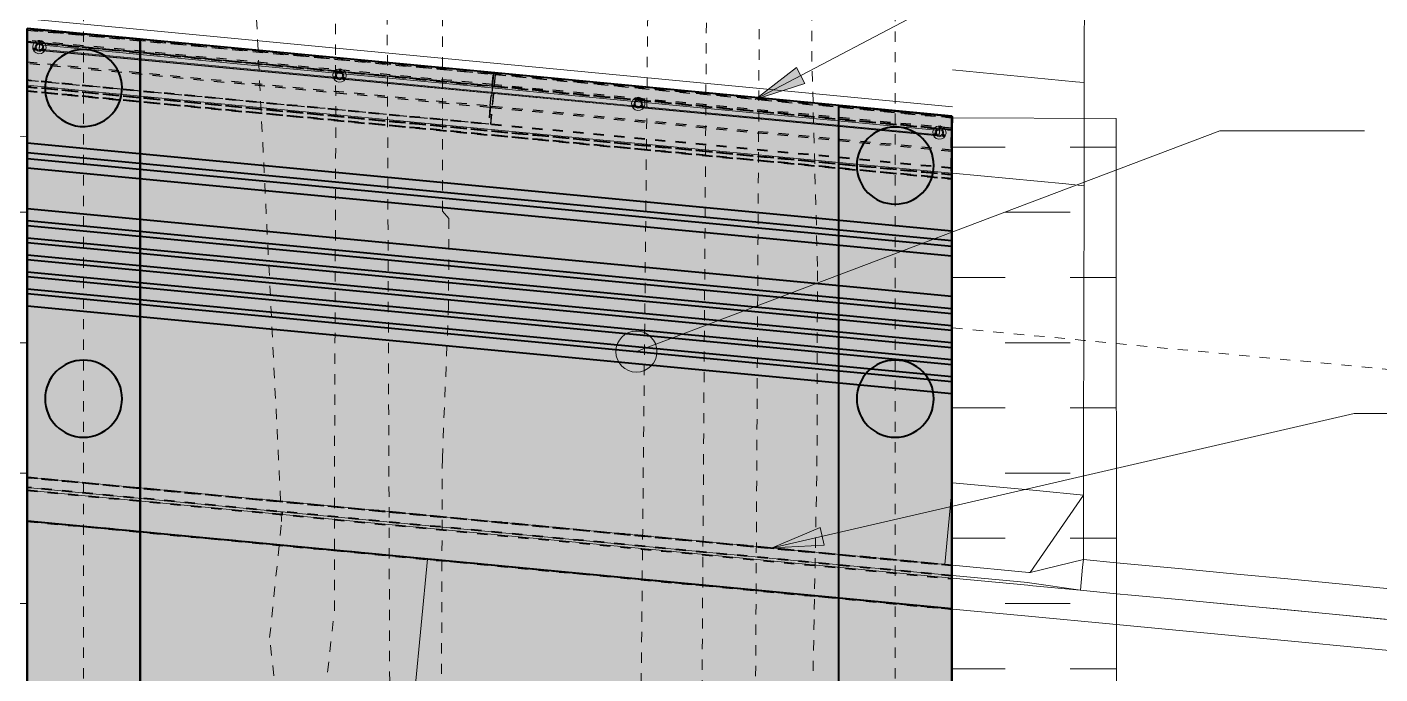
# Model space of a CAD drawing. Header units: metres. Extents: x 567 to 803, y 3 to 1697.
# Drawn here: x 716.78 to 729.94, y 1683.58 to 1689.88 of the extents above; entities that cross this region are included whole.
import ezdxf

# ---------------------------------------------------------------- set-up
doc = ezdxf.new("R2010")
doc.units = ezdxf.units.M
for name, pattern in [('IMPORT-LNMK-LinePath', [0.008, 0.001, -0.007]), ('JacobsDash', [0.0045, 0.003, -0.0015]), ('JacobsDoubleCenter', [0.0255, 0.015, -0.0015, 0.003, -0.0015, 0.003, -0.0015]), ('JacobsGridLine', [0.0145, 0.01, -0.001, 0.0025, -0.001])]:
    doc.linetypes.add(name, pattern=pattern)
for name, color, linetype, lineweight in [('BRIDGE-ABUTMENT-CONC', 7, 'Continuous', 40), ('BRIDGE-HDRAIL', 7, 'Continuous', 15), ('D-BDGE', 7, 'Continuous', 13), ('D-BDGE-FLOOR', 7, 'Continuous', 40), ('D-BDGE-FLOOR-PAT', 7, 'Continuous', 40), ('D-BDGE-FNDN', 7, 'Continuous', 40), ('D-BDGE-FNDN-PILE-CONC', 7, 'Continuous', 40), ('D-BDGE-FRAMING', 7, 'Continuous', 40), ('D-BDGE-GEN-MOD', 7, 'Continuous', 25), ('D-BDGE-HDRAIL', 7, 'Continuous', 15), ('D-BDGE-LINE', 7, 'Continuous', 9), ('D-ENHA-GEN-LINE-GRIDS', 7, 'Continuous', 9), ('D-ENHA-TEXT', 7, 'Continuous', 9)]:
    doc.layers.add(name, color=color, linetype=linetype, lineweight=lineweight)

# ---------------------------------------------------------------- blocks, each defined once
blk = doc.blocks.new('T2DPAA-T2D-C3S-RW-M2D-100010_dwg-40802999-DRG-2871033 - CONSTRUCTION SEQUENCE STAGE B6')
at = {"color": 8, "lineweight": 18, "true_color": 0x808080}
for p, q in [((260.431, -98.708), (260.437, -98.708)), ((260.691, -101.747), (260.684, -102.511)), ((260.692, -101.711), (260.691, -101.747)), ((261.521, -102.519), (261.973, -101.724)), ((260.757, -102.512), (260.76, -102.512)), ((260.765, -102.612), (260.768, -102.612)), ((260.767, -102.637), (260.77, -102.637)), ((261.52, -102.619), (262.022, -102.649)), ((260.793, -102.937), (260.796, -102.937))]:
    blk.add_line(p, q, dxfattribs=at)
at = {"color": 8, "lineweight": 18, "true_color": 0x808080, "flags": 128}
for points in [[(261.67, -98.067), (261.52, -96.263), (261.251, -93.017)], [(260.352, -97.707), (261.555, -97.719), (261.641, -97.72)], [(251.336, -97.972), (252.201, -97.981), (257.2, -98.031), (260.382, -98.063)], [(262.025, -102.349), (261.973, -101.724), (261.934, -101.246), (261.724, -98.721), (261.67, -98.067)], [(251.39, -98.618), (252.194, -98.626), (257.194, -98.676), (260.431, -98.708)], [(260.437, -98.708), (261.545, -98.719), (261.724, -98.721)], [(260.692, -101.711), (261.515, -101.719), (261.973, -101.724)], [(251.714, -102.421), (252.156, -102.426), (257.156, -102.476), (260.757, -102.512)], [(260.76, -102.512), (261.507, -102.519), (261.521, -102.519), (262.025, -102.349), (262.349, -102.353)], [(262.025, -102.349), (262.024, -102.424), (262.024, -102.499), (262.023, -102.574), (262.022, -102.649)], [(262.349, -102.353), (262.525, -102.354), (263.025, -102.359), (263.525, -102.364), (264.025, -102.369), (264.525, -102.374), (265.025, -102.379), (265.525, -102.384), (266.025, -102.389), (266.496, -102.394)], [(251.723, -102.521), (252.155, -102.526), (257.155, -102.576), (260.765, -102.612)], [(251.725, -102.546), (252.155, -102.551), (257.155, -102.601), (260.767, -102.637)], [(260.768, -102.612), (261.506, -102.619), (261.52, -102.619)], [(260.77, -102.637), (261.506, -102.644), (261.52, -102.644), (262.02, -102.649), (262.375, -102.653)], [(262.375, -102.653), (262.52, -102.654), (263.02, -102.659), (263.52, -102.664), (264.02, -102.669), (264.519, -102.674), (265.019, -102.679), (265.519, -102.684), (266.019, -102.689), (266.519, -102.694), (266.996, -102.699)], [(263.084, -102.66), (266.505, -102.694), (267.729, -102.706), (268.783, -102.717)], [(251.75, -102.846), (252.152, -102.851), (257.152, -102.901), (260.793, -102.937)], [(255.663, -102.886), (255.65, -104.178), (255.648, -104.386)], [(260.796, -102.937), (261.503, -102.944), (262.4, -102.953)], [(262.4, -102.953), (266.502, -102.994), (267.726, -103.006), (268.809, -103.017)]]:
    blk.add_lwpolyline(points, dxfattribs=at)
at = {"color": 8, "linetype": 'IMPORT-LNMK-LinePath', "lineweight": 18, "true_color": 0x808080, "flags": 128}
for points in [[(260.564, -100.21), (261.53, -100.219), (261.849, -100.222), (262.167, -100.226)], [(262.167, -100.226), (263.995, -100.244), (266.32, -100.267), (266.459, -100.269), (266.53, -100.269), (267.459, -100.279), (267.754, -100.28), (268.53, -100.27), (268.575, -100.267)]]:
    blk.add_lwpolyline(points, dxfattribs=at)
blk = doc.blocks.new('T2DPAA-T2D-PWC-RW-M2D-100010_RoadDesign_rvt-1-DRG-2871033 - CONSTRUCTION SEQUENCE STAGE B6')
at = {"color": 8, "lineweight": 18, "true_color": 0x808080, "rotation": 355.1443168073812}
blk.add_blockref('T2DPAA-T2D-C3S-RW-M2D-100010_dwg-40802999-DRG-2871033 - CONSTRUCTION SEQUENCE STAGE B6', (338.221, 1808.858), dxfattribs=at)
blk = doc.blocks.new('08_ADC_Barrier_Precast_T2D_MBP-02-B - MBP-02-B-7218689-DRG-2871033 - CONSTRUCTION SEQUENCE STAGE B6')
at = {"layer": 'D-BDGE-GEN-MOD', "linetype": 'JacobsDoubleCenter'}
for p, q in [((-2.307, 0.55), (-2.311, 0.55)), ((-2.311, 0.55), (2.246, 0.55)), ((-2.311, 0.55), (-2.31, 0.535)), ((-2.31, 0.535), (-2.283, 0.226)), ((2.246, 0.535), (-2.31, 0.535)), ((-2.305, 0.535), (-2.307, 0.55)), ((2.25, 0.55), (-2.307, 0.55)), ((-2.297, 0.435), (-2.305, 0.535)), ((-2.305, 0.535), (2.25, 0.535)), ((2.246, 0.55), (2.25, 0.55)), ((2.246, 0.535), (2.246, 0.55)), ((2.246, 0.226), (2.246, 0.535)), ((2.25, 0.55), (2.25, 0.535)), ((2.25, 0.535), (2.25, 0.435)), ((-2.295, 0.42), (-2.297, 0.435)), ((2.25, 0.435), (-2.297, 0.435)), ((-2.296, 0.42), (-2.295, 0.42)), ((-2.265, 0.047), (-2.296, 0.42)), ((2.249, 0.42), (-2.296, 0.42)), ((-2.295, 0.42), (2.25, 0.42)), ((2.25, 0.42), (2.249, 0.42)), ((2.249, 0.42), (2.249, 0.047)), ((2.25, 0.435), (2.25, 0.42)), ((-2.283, 0.226), (2.246, 0.226)), ((-2.282, 0.209), (-2.283, 0.226)), ((-2.265, 0.047), (-2.282, 0.209)), ((2.246, 0.209), (-2.282, 0.209)), ((2.246, 0.226), (2.246, 0.209)), ((2.246, 0.209), (2.249, 0.047)), ((2.249, 0.047), (-2.265, 0.047))]:
    blk.add_line(p, q, dxfattribs=at)
blk = doc.blocks.new('08_ADC_Barrier_Precast_T2D_MBP-02-B - MBP-02-B-7218747-DRG-2871033 - CONSTRUCTION SEQUENCE STAGE B6')
at = {"layer": 'D-BDGE-GEN-MOD', "linetype": 'JacobsDoubleCenter'}
for p, q in [((-2.25, 0.55), (-2.255, 0.55)), ((-2.255, 0.55), (2.209, 0.55)), ((-2.255, 0.55), (-2.255, 0.535)), ((-2.255, 0.535), (-2.255, 0.226)), ((2.21, 0.535), (-2.255, 0.535)), ((-2.25, 0.535), (-2.25, 0.55)), ((2.214, 0.55), (-2.25, 0.55)), ((-2.25, 0.435), (-2.25, 0.535)), ((-2.25, 0.535), (2.21, 0.535)), ((2.209, 0.55), (2.214, 0.55)), ((2.21, 0.535), (2.209, 0.55)), ((2.236, 0.226), (2.21, 0.535)), ((2.21, 0.535), (2.215, 0.535)), ((2.214, 0.55), (2.215, 0.535)), ((2.215, 0.535), (2.224, 0.435)), ((-2.251, 0.42), (-2.25, 0.42)), ((-2.251, 0.047), (-2.251, 0.42)), ((2.221, 0.42), (-2.251, 0.42)), ((-2.25, 0.42), (-2.25, 0.435)), ((2.22, 0.435), (-2.25, 0.435)), ((-2.25, 0.42), (2.221, 0.42)), ((2.222, 0.435), (2.22, 0.435)), ((2.221, 0.42), (2.224, 0.42)), ((2.224, 0.42), (2.221, 0.42)), ((2.224, 0.435), (2.225, 0.42)), ((2.225, 0.42), (2.224, 0.42)), ((2.224, 0.42), (2.245, 0.169)), ((-2.255, 0.226), (2.236, 0.226)), ((-2.255, 0.209), (-2.255, 0.226)), ((-2.251, 0.047), (-2.255, 0.209)), ((2.238, 0.209), (-2.255, 0.209)), ((2.236, 0.226), (2.238, 0.209)), ((2.238, 0.209), (2.255, 0.047)), ((2.245, 0.169), (2.255, 0.047)), ((2.255, 0.047), (-2.251, 0.047))]:
    blk.add_line(p, q, dxfattribs=at)
blk = doc.blocks.new('Floors 6 - Floors 6-5450700-DRG-2871033 - CONSTRUCTION SEQUENCE STAGE B6')
at = {"layer": 'D-BDGE-FLOOR-PAT', "linetype": 'JacobsDoubleCenter', "true_color": 0xe1e1e1}
for points in [[(444.657, 1728.38), (444.654, 1728.412), (435.608, 1728.57), (435.617, 1728.475), (444.513, 1728.381)], [(444.659, 1728.355), (444.657, 1728.377), (435.616, 1728.475), (435.619, 1728.449), (444.502, 1728.357)], [(444.654, 1728.412), (444.648, 1728.479), (435.861, 1728.565), (444.497, 1728.415)], [(444.648, 1728.479), (444.648, 1728.481), (444.537, 1728.48)], [(444.684, 1728.059), (444.659, 1728.355), (435.618, 1728.447), (435.645, 1728.149), (444.527, 1728.06)], [(444.657, 1728.377), (444.657, 1728.38), (443.029, 1728.394), (444.5, 1728.378)]]:
    blk.add_hatch(color=254, dxfattribs=at).paths.add_polyline_path(points)
at = {"layer": 'D-BDGE-FLOOR', "color": 252, "linetype": 'JacobsDoubleCenter', "true_color": 0x888888}
for p, q in [((435.608, 1728.574), (444.648, 1728.483)), ((435.608, 1728.57), (435.608, 1728.57)), ((444.648, 1728.479), (435.609, 1728.57)), ((444.657, 1728.38), (435.617, 1728.475)), ((444.654, 1728.412), (444.648, 1728.479)), ((435.619, 1728.449), (444.659, 1728.355)), ((444.657, 1728.377), (444.657, 1728.38)), ((435.644, 1728.149), (435.644, 1728.149)), ((435.644, 1728.149), (444.684, 1728.058)), ((444.684, 1728.058), (435.644, 1728.149)), ((444.684, 1728.058), (444.684, 1728.058))]:
    blk.add_line(p, q, dxfattribs=at)
at = {"layer": 'D-BDGE-FLOOR', "color": 252, "linetype": 'JacobsDoubleCenter', "true_color": 0x888888, "flags": 128}
for points in [[(435.644, 1728.149), (435.638, 1728.22), (435.632, 1728.291), (435.626, 1728.362), (435.62, 1728.432), (435.614, 1728.503), (435.608, 1728.574)], [(435.608, 1728.57), (435.608, 1728.571), (435.608, 1728.573), (435.608, 1728.574)], [(435.608, 1728.57), (435.612, 1728.522), (435.616, 1728.475)], [(435.616, 1728.475), (435.617, 1728.462), (435.618, 1728.449)], [(444.648, 1728.483), (444.654, 1728.412), (444.66, 1728.342), (444.666, 1728.271), (444.672, 1728.2), (444.678, 1728.129), (444.684, 1728.058)], [(444.648, 1728.483), (444.648, 1728.482), (444.648, 1728.48), (444.648, 1728.479)], [(435.644, 1728.149), (435.637, 1728.224), (435.631, 1728.299), (435.625, 1728.374), (435.618, 1728.449)], [(444.657, 1728.38), (444.655, 1728.396), (444.654, 1728.412)], [(444.659, 1728.355), (444.658, 1728.366), (444.657, 1728.377)], [(444.659, 1728.355), (444.665, 1728.281), (444.671, 1728.207), (444.678, 1728.133), (444.684, 1728.058)]]:
    blk.add_lwpolyline(points, dxfattribs=at)
blk = doc.blocks.new('01_SFO_FRP_Pile_CastInPlace_CS - CAST-IN-PLACE PILE - 0750-7668704-DRG-2871033 - CONSTRUCTION SEQUENCE STAGE B6')
at = {"layer": 'D-BDGE-FNDN-PILE-CONC'}
for start, end in [(90, 270), (90, 270), (270, 90), (270, 90)]:
    blk.add_arc((0, 0), 0.375, start, end, dxfattribs=at)
blk = doc.blocks.new('Upstand North - Upstand North-7372798-DRG-2871033 - CONSTRUCTION SEQUENCE STAGE B6')
at = {"layer": 'D-BDGE-FRAMING', "linetype": 'JacobsDoubleCenter'}
for p, q in [((435.247, 1732.799), (435.279, 1732.426)), ((435.247, 1732.799), (435.248, 1732.799)), ((444.287, 1732.707), (435.247, 1732.799)), ((435.248, 1732.799), (444.288, 1732.707)), ((435.285, 1732.362), (435.248, 1732.799)), ((444.319, 1732.334), (444.287, 1732.707)), ((444.288, 1732.707), (444.287, 1732.707)), ((444.288, 1732.707), (444.325, 1732.27)), ((435.279, 1732.426), (435.285, 1732.362)), ((444.319, 1732.334), (435.279, 1732.426)), ((444.325, 1732.27), (435.285, 1732.362)), ((444.325, 1732.27), (444.319, 1732.334))]:
    blk.add_line(p, q, dxfattribs=at)
blk = doc.blocks.new('Railing - TopMount-Start-7511100-DRG-2871033 - CONSTRUCTION SEQUENCE STAGE B6')
at = {"layer": 'BRIDGE-HDRAIL'}
for p, q in [((-0.031, 0.053), (-0.035, 0.045)), ((-0.035, 0.045), (-0.031, 0.053)), ((-0.031, 0.053), (-0.035, 0.045)), ((-0.035, 0.045), (-0.031, 0.053)), ((-0.035, 0.045), (-0.031, 0.037)), ((-0.031, 0.037), (-0.035, 0.045)), ((-0.035, 0.045), (-0.031, 0.037)), ((-0.031, 0.037), (-0.035, 0.045)), ((-0.022, 0.053), (-0.031, 0.053)), ((-0.031, 0.053), (-0.022, 0.053)), ((-0.022, 0.053), (-0.031, 0.053)), ((-0.031, 0.053), (-0.022, 0.053)), ((-0.031, 0.037), (-0.022, 0.037)), ((-0.022, 0.037), (-0.031, 0.037)), ((-0.031, 0.037), (-0.022, 0.037)), ((-0.022, 0.037), (-0.031, 0.037)), ((-0.017, 0.045), (-0.022, 0.053)), ((-0.022, 0.053), (-0.017, 0.045)), ((-0.017, 0.045), (-0.022, 0.053)), ((-0.022, 0.053), (-0.017, 0.045)), ((-0.022, 0.037), (-0.017, 0.045)), ((-0.017, 0.045), (-0.022, 0.037)), ((-0.022, 0.037), (-0.017, 0.045)), ((-0.017, 0.045), (-0.022, 0.037)), ((0.048, 0.008), (0.043, 0)), ((0.043, 0), (0.048, 0.008)), ((0.048, 0.008), (0.043, 0)), ((0.043, 0), (0.048, 0.008)), ((0.057, 0.008), (0.048, 0.008)), ((0.048, 0.008), (0.057, 0.008)), ((0.057, 0.008), (0.048, 0.008)), ((0.048, 0.008), (0.057, 0.008)), ((0.062, 0), (0.057, 0.008)), ((0.057, 0.008), (0.062, 0)), ((0.062, 0), (0.057, 0.008)), ((0.057, 0.008), (0.062, 0)), ((-0.031, -0.037), (-0.035, -0.045)), ((-0.035, -0.045), (-0.031, -0.037)), ((-0.031, -0.037), (-0.035, -0.045)), ((-0.035, -0.045), (-0.031, -0.037)), ((-0.035, -0.045), (-0.031, -0.053)), ((-0.031, -0.053), (-0.035, -0.045)), ((-0.035, -0.045), (-0.031, -0.053)), ((-0.031, -0.053), (-0.035, -0.045)), ((-0.022, -0.037), (-0.031, -0.037)), ((-0.031, -0.037), (-0.022, -0.037)), ((-0.022, -0.037), (-0.031, -0.037)), ((-0.031, -0.037), (-0.022, -0.037)), ((-0.031, -0.053), (-0.022, -0.053)), ((-0.022, -0.053), (-0.031, -0.053)), ((-0.031, -0.053), (-0.022, -0.053)), ((-0.022, -0.053), (-0.031, -0.053)), ((-0.017, -0.045), (-0.022, -0.037)), ((-0.022, -0.037), (-0.017, -0.045)), ((-0.017, -0.045), (-0.022, -0.037)), ((-0.022, -0.037), (-0.017, -0.045)), ((-0.022, -0.053), (-0.017, -0.045)), ((-0.017, -0.045), (-0.022, -0.053)), ((-0.022, -0.053), (-0.017, -0.045)), ((-0.017, -0.045), (-0.022, -0.053)), ((0.043, 0), (0.048, -0.008)), ((0.048, -0.008), (0.043, 0)), ((0.043, 0), (0.048, -0.008)), ((0.048, -0.008), (0.043, 0)), ((0.048, -0.008), (0.057, -0.008)), ((0.057, -0.008), (0.048, -0.008)), ((0.048, -0.008), (0.057, -0.008)), ((0.057, -0.008), (0.048, -0.008)), ((0.057, -0.008), (0.062, 0)), ((0.062, 0), (0.057, -0.008)), ((0.057, -0.008), (0.062, 0)), ((0.062, 0), (0.057, -0.008))]:
    blk.add_line(p, q, dxfattribs=at)
for centre, radius, start, end in [((0, 0), 0.065, 90, 270), ((0, 0), 0.065, 90, 270), ((0, 0), 0.04, 90, 270), ((0, 0), 0.04, 90, 270), ((0, 0), 0.04, 90, 270), ((0, 0), 0.04, 90, 270), ((-0.026, 0.045), 0.012, 90, 270), ((-0.026, 0.045), 0.012, 90, 270), ((-0.026, 0.045), 0.0065, 30, 210), ((-0.026, 0.045), 0.0065, 30, 210), ((-0.026, 0.045), 0.006, 90, 270), ((-0.026, 0.045), 0.006, 90, 270), ((-0.026, 0.045), 0.0065, 210, 30), ((-0.026, 0.045), 0.0065, 210, 30), ((0, 0), 0.0302, 90, 270), ((0, 0), 0.0301, 90, 270), ((0, 0), 0.0302, 90, 270), ((0, 0), 0.0302, 90, 270), ((-0.026, 0.045), 0.012, 270, 90), ((-0.026, 0.045), 0.012, 270, 90), ((-0.026, 0.045), 0.006, 270, 90), ((-0.026, 0.045), 0.006, 270, 90), ((0, 0), 0.065, 270, 90), ((0, 0), 0.065, 270, 90), ((0, 0), 0.04, 270, 90), ((0, 0), 0.04, 270, 90), ((0, 0), 0.04, 270, 90), ((0, 0), 0.04, 270, 90), ((0, 0), 0.0302, 270, 90), ((0, 0), 0.0301, 270, 90), ((0, 0), 0.0302, 270, 90), ((0, 0), 0.0302, 270, 90), ((0.053, 0), 0.012, 90, 270), ((0.053, 0), 0.012, 90, 270), ((0.053, 0), 0.0065, 30, 210), ((0.053, 0), 0.0065, 30, 210), ((0.053, 0), 0.006, 90, 270), ((0.053, 0), 0.006, 90, 270), ((0.053, 0), 0.0065, 210, 30), ((0.053, 0), 0.0065, 210, 30), ((0.053, 0), 0.012, 270, 90), ((0.053, 0), 0.012, 270, 90), ((0.053, 0), 0.006, 270, 90), ((0.053, 0), 0.006, 270, 90), ((-0.026, -0.045), 0.012, 90, 270), ((-0.026, -0.045), 0.012, 90, 270), ((-0.026, -0.045), 0.0065, 150, 330), ((-0.026, -0.045), 0.0065, 150, 330), ((-0.026, -0.045), 0.006, 90, 270), ((-0.026, -0.045), 0.006, 90, 270), ((-0.026, -0.045), 0.0065, 330, 150), ((-0.026, -0.045), 0.0065, 330, 150), ((-0.026, -0.045), 0.012, 270, 90), ((-0.026, -0.045), 0.012, 270, 90), ((-0.026, -0.045), 0.006, 270, 90), ((-0.026, -0.045), 0.006, 270, 90)]:
    blk.add_arc(centre, radius, start, end, dxfattribs=at)
blk = doc.blocks.new('Railing - TopMount-End-7511104-DRG-2871033 - CONSTRUCTION SEQUENCE STAGE B6')
at = {"layer": 'BRIDGE-HDRAIL'}
for p, q in [((-0.031, 0.053), (-0.035, 0.045)), ((-0.035, 0.045), (-0.031, 0.053)), ((-0.031, 0.053), (-0.035, 0.045)), ((-0.035, 0.045), (-0.031, 0.053)), ((-0.035, 0.045), (-0.031, 0.037)), ((-0.031, 0.037), (-0.035, 0.045)), ((-0.035, 0.045), (-0.031, 0.037)), ((-0.031, 0.037), (-0.035, 0.045)), ((-0.022, 0.053), (-0.031, 0.053)), ((-0.031, 0.053), (-0.022, 0.053)), ((-0.022, 0.053), (-0.031, 0.053)), ((-0.031, 0.053), (-0.022, 0.053)), ((-0.031, 0.037), (-0.022, 0.037)), ((-0.022, 0.037), (-0.031, 0.037)), ((-0.031, 0.037), (-0.022, 0.037)), ((-0.022, 0.037), (-0.031, 0.037)), ((-0.017, 0.045), (-0.022, 0.053)), ((-0.022, 0.053), (-0.017, 0.045)), ((-0.017, 0.045), (-0.022, 0.053)), ((-0.022, 0.053), (-0.017, 0.045)), ((-0.022, 0.037), (-0.017, 0.045)), ((-0.017, 0.045), (-0.022, 0.037)), ((-0.022, 0.037), (-0.017, 0.045)), ((-0.017, 0.045), (-0.022, 0.037)), ((0.048, 0.008), (0.043, 0)), ((0.043, 0), (0.048, 0.008)), ((0.048, 0.008), (0.043, 0)), ((0.043, 0), (0.048, 0.008)), ((0.057, 0.008), (0.048, 0.008)), ((0.048, 0.008), (0.057, 0.008)), ((0.057, 0.008), (0.048, 0.008)), ((0.048, 0.008), (0.057, 0.008)), ((0.062, 0), (0.057, 0.008)), ((0.057, 0.008), (0.062, 0)), ((0.062, 0), (0.057, 0.008)), ((0.057, 0.008), (0.062, 0)), ((-0.031, -0.037), (-0.035, -0.045)), ((-0.035, -0.045), (-0.031, -0.037)), ((-0.031, -0.037), (-0.035, -0.045)), ((-0.035, -0.045), (-0.031, -0.037)), ((-0.035, -0.045), (-0.031, -0.053)), ((-0.031, -0.053), (-0.035, -0.045)), ((-0.035, -0.045), (-0.031, -0.053)), ((-0.031, -0.053), (-0.035, -0.045)), ((-0.022, -0.037), (-0.031, -0.037)), ((-0.031, -0.037), (-0.022, -0.037)), ((-0.022, -0.037), (-0.031, -0.037)), ((-0.031, -0.037), (-0.022, -0.037)), ((-0.031, -0.053), (-0.022, -0.053)), ((-0.022, -0.053), (-0.031, -0.053)), ((-0.031, -0.053), (-0.022, -0.053)), ((-0.022, -0.053), (-0.031, -0.053)), ((-0.017, -0.045), (-0.022, -0.037)), ((-0.022, -0.037), (-0.017, -0.045)), ((-0.017, -0.045), (-0.022, -0.037)), ((-0.022, -0.037), (-0.017, -0.045)), ((-0.022, -0.053), (-0.017, -0.045)), ((-0.017, -0.045), (-0.022, -0.053)), ((-0.022, -0.053), (-0.017, -0.045)), ((-0.017, -0.045), (-0.022, -0.053)), ((0.043, 0), (0.048, -0.008)), ((0.048, -0.008), (0.043, 0)), ((0.043, 0), (0.048, -0.008)), ((0.048, -0.008), (0.043, 0)), ((0.048, -0.008), (0.057, -0.008)), ((0.057, -0.008), (0.048, -0.008)), ((0.048, -0.008), (0.057, -0.008)), ((0.057, -0.008), (0.048, -0.008)), ((0.057, -0.008), (0.062, 0)), ((0.062, 0), (0.057, -0.008)), ((0.057, -0.008), (0.062, 0)), ((0.062, 0), (0.057, -0.008))]:
    blk.add_line(p, q, dxfattribs=at)
for centre, radius, start, end in [((0, 0), 0.065, 90, 270), ((0, 0), 0.065, 90, 270), ((0, 0), 0.04, 90, 270), ((0, 0), 0.04, 90, 270), ((0, 0), 0.04, 90, 270), ((0, 0), 0.04, 90, 270), ((-0.026, 0.045), 0.012, 90, 270), ((-0.026, 0.045), 0.012, 90, 270), ((-0.026, 0.045), 0.0065, 30, 210), ((-0.026, 0.045), 0.0065, 30, 210), ((-0.026, 0.045), 0.006, 90, 270), ((-0.026, 0.045), 0.006, 90, 270), ((-0.026, 0.045), 0.0065, 210, 30), ((-0.026, 0.045), 0.0065, 210, 30), ((0, 0), 0.0302, 90, 270), ((0, 0), 0.0301, 90, 270), ((0, 0), 0.0302, 90, 270), ((0, 0), 0.0302, 90, 270), ((-0.026, 0.045), 0.012, 270, 90), ((-0.026, 0.045), 0.012, 270, 90), ((-0.026, 0.045), 0.006, 270, 90), ((-0.026, 0.045), 0.006, 270, 90), ((0, 0), 0.065, 270, 90), ((0, 0), 0.065, 270, 90), ((0, 0), 0.04, 270, 90), ((0, 0), 0.04, 270, 90), ((0, 0), 0.04, 270, 90), ((0, 0), 0.04, 270, 90), ((0, 0), 0.0302, 270, 90), ((0, 0), 0.0301, 270, 90), ((0, 0), 0.0302, 270, 90), ((0, 0), 0.0302, 270, 90), ((0.053, 0), 0.012, 90, 270), ((0.053, 0), 0.012, 90, 270), ((0.053, 0), 0.0065, 30, 210), ((0.053, 0), 0.0065, 30, 210), ((0.053, 0), 0.006, 90, 270), ((0.053, 0), 0.006, 90, 270), ((0.053, 0), 0.0065, 210, 30), ((0.053, 0), 0.0065, 210, 30), ((0.053, 0), 0.012, 270, 90), ((0.053, 0), 0.012, 270, 90), ((0.053, 0), 0.006, 270, 90), ((0.053, 0), 0.006, 270, 90), ((-0.026, -0.045), 0.012, 90, 270), ((-0.026, -0.045), 0.012, 90, 270), ((-0.026, -0.045), 0.0065, 150, 330), ((-0.026, -0.045), 0.0065, 150, 330), ((-0.026, -0.045), 0.006, 90, 270), ((-0.026, -0.045), 0.006, 90, 270), ((-0.026, -0.045), 0.0065, 330, 150), ((-0.026, -0.045), 0.0065, 330, 150), ((-0.026, -0.045), 0.012, 270, 90), ((-0.026, -0.045), 0.012, 270, 90), ((-0.026, -0.045), 0.006, 270, 90), ((-0.026, -0.045), 0.006, 270, 90)]:
    blk.add_arc(centre, radius, start, end, dxfattribs=at)
blk = doc.blocks.new('Railing - 2935-7669619-DRG-2871033 - CONSTRUCTION SEQUENCE STAGE B6')
at = {"layer": 'D-BDGE-HDRAIL', "lineweight": 9, "true_color": 0x969696}
h = blk.add_hatch(dxfattribs=at)
h.set_pattern_fill('FP_2', color=252, style=0, pattern_type=2)
h.set_pattern_definition([(225, (0, 0.61189), (0.0353553, -0.0353553), []), (315, (0, 0.61189), (0.0353553, 0.0353553), [])])
h.paths.add_polyline_path([(-0.001, -1.468), (0.002, -1.468), (0.002, 1.467), (-0.001, 1.467), (-0.001, -0.94)])
at = {"layer": 'BRIDGE-HDRAIL'}
for p, q in [((0.002, 1.467), (-0.001, 1.467)), ((-0.001, 1.467), (0.002, 1.467)), ((-0.001, -1.468), (-0.001, 1.467)), ((-0.001, 1.467), (-0.001, -1.468)), ((0.002, 1.467), (0.002, -1.468)), ((0.002, -1.468), (0.002, 1.467)), ((-0.001, -1.468), (0.002, -1.468)), ((-0.001, -1.468), (0.002, -1.468))]:
    blk.add_line(p, q, dxfattribs=at)
blk = doc.blocks.new('Railing - TopMount-Intermediate-7511102-DRG-2871033 - CONSTRUCTION SEQUENCE STAGE B6')
at = {"layer": 'BRIDGE-HDRAIL'}
for p, q in [((-0.031, 0.053), (-0.035, 0.045)), ((-0.035, 0.045), (-0.031, 0.053)), ((-0.031, 0.053), (-0.035, 0.045)), ((-0.035, 0.045), (-0.031, 0.053)), ((-0.035, 0.045), (-0.031, 0.037)), ((-0.031, 0.037), (-0.035, 0.045)), ((-0.035, 0.045), (-0.031, 0.037)), ((-0.031, 0.037), (-0.035, 0.045)), ((-0.022, 0.053), (-0.031, 0.053)), ((-0.031, 0.053), (-0.022, 0.053)), ((-0.022, 0.053), (-0.031, 0.053)), ((-0.031, 0.053), (-0.022, 0.053)), ((-0.031, 0.037), (-0.022, 0.037)), ((-0.022, 0.037), (-0.031, 0.037)), ((-0.031, 0.037), (-0.022, 0.037)), ((-0.022, 0.037), (-0.031, 0.037)), ((-0.017, 0.045), (-0.022, 0.053)), ((-0.022, 0.053), (-0.017, 0.045)), ((-0.017, 0.045), (-0.022, 0.053)), ((-0.022, 0.053), (-0.017, 0.045)), ((-0.022, 0.037), (-0.017, 0.045)), ((-0.017, 0.045), (-0.022, 0.037)), ((-0.022, 0.037), (-0.017, 0.045)), ((-0.017, 0.045), (-0.022, 0.037)), ((0.048, 0.008), (0.043, 0)), ((0.043, 0), (0.048, 0.008)), ((0.048, 0.008), (0.043, 0)), ((0.043, 0), (0.048, 0.008)), ((0.057, 0.008), (0.048, 0.008)), ((0.048, 0.008), (0.057, 0.008)), ((0.057, 0.008), (0.048, 0.008)), ((0.048, 0.008), (0.057, 0.008)), ((0.062, 0), (0.057, 0.008)), ((0.057, 0.008), (0.062, 0)), ((0.062, 0), (0.057, 0.008)), ((0.057, 0.008), (0.062, 0)), ((-0.031, -0.037), (-0.035, -0.045)), ((-0.035, -0.045), (-0.031, -0.037)), ((-0.031, -0.037), (-0.035, -0.045)), ((-0.035, -0.045), (-0.031, -0.037)), ((-0.035, -0.045), (-0.031, -0.053)), ((-0.031, -0.053), (-0.035, -0.045)), ((-0.035, -0.045), (-0.031, -0.053)), ((-0.031, -0.053), (-0.035, -0.045)), ((-0.022, -0.037), (-0.031, -0.037)), ((-0.031, -0.037), (-0.022, -0.037)), ((-0.022, -0.037), (-0.031, -0.037)), ((-0.031, -0.037), (-0.022, -0.037)), ((-0.031, -0.053), (-0.022, -0.053)), ((-0.022, -0.053), (-0.031, -0.053)), ((-0.031, -0.053), (-0.022, -0.053)), ((-0.022, -0.053), (-0.031, -0.053)), ((-0.017, -0.045), (-0.022, -0.037)), ((-0.022, -0.037), (-0.017, -0.045)), ((-0.017, -0.045), (-0.022, -0.037)), ((-0.022, -0.037), (-0.017, -0.045)), ((-0.022, -0.053), (-0.017, -0.045)), ((-0.017, -0.045), (-0.022, -0.053)), ((-0.022, -0.053), (-0.017, -0.045)), ((-0.017, -0.045), (-0.022, -0.053)), ((0.043, 0), (0.048, -0.008)), ((0.048, -0.008), (0.043, 0)), ((0.043, 0), (0.048, -0.008)), ((0.048, -0.008), (0.043, 0)), ((0.048, -0.008), (0.057, -0.008)), ((0.057, -0.008), (0.048, -0.008)), ((0.048, -0.008), (0.057, -0.008)), ((0.057, -0.008), (0.048, -0.008)), ((0.057, -0.008), (0.062, 0)), ((0.062, 0), (0.057, -0.008)), ((0.057, -0.008), (0.062, 0)), ((0.062, 0), (0.057, -0.008))]:
    blk.add_line(p, q, dxfattribs=at)
for centre, radius, start, end in [((0, 0), 0.065, 90, 270), ((0, 0), 0.065, 90, 270), ((0, 0), 0.04, 90, 270), ((0, 0), 0.04, 90, 270), ((0, 0), 0.04, 90, 270), ((0, 0), 0.04, 90, 270), ((-0.026, 0.045), 0.012, 90, 270), ((-0.026, 0.045), 0.012, 90, 270), ((-0.026, 0.045), 0.0065, 30, 210), ((-0.026, 0.045), 0.0065, 30, 210), ((-0.026, 0.045), 0.006, 90, 270), ((-0.026, 0.045), 0.006, 90, 270), ((-0.026, 0.045), 0.0065, 210, 30), ((-0.026, 0.045), 0.0065, 210, 30), ((0, 0), 0.0302, 90, 270), ((0, 0), 0.0301, 90, 270), ((0, 0), 0.0302, 90, 270), ((0, 0), 0.0302, 90, 270), ((-0.026, 0.045), 0.012, 270, 90), ((-0.026, 0.045), 0.012, 270, 90), ((-0.026, 0.045), 0.006, 270, 90), ((-0.026, 0.045), 0.006, 270, 90), ((0, 0), 0.065, 270, 90), ((0, 0), 0.065, 270, 90), ((0, 0), 0.04, 270, 90), ((0, 0), 0.04, 270, 90), ((0, 0), 0.04, 270, 90), ((0, 0), 0.04, 270, 90), ((0, 0), 0.0302, 270, 90), ((0, 0), 0.0301, 270, 90), ((0, 0), 0.0302, 270, 90), ((0, 0), 0.0302, 270, 90), ((0.053, 0), 0.012, 90, 270), ((0.053, 0), 0.012, 90, 270), ((0.053, 0), 0.0065, 30, 210), ((0.053, 0), 0.0065, 30, 210), ((0.053, 0), 0.006, 90, 270), ((0.053, 0), 0.006, 90, 270), ((0.053, 0), 0.0065, 210, 30), ((0.053, 0), 0.0065, 210, 30), ((0.053, 0), 0.012, 270, 90), ((0.053, 0), 0.012, 270, 90), ((0.053, 0), 0.006, 270, 90), ((0.053, 0), 0.006, 270, 90), ((-0.026, -0.045), 0.012, 90, 270), ((-0.026, -0.045), 0.012, 90, 270), ((-0.026, -0.045), 0.0065, 150, 330), ((-0.026, -0.045), 0.0065, 150, 330), ((-0.026, -0.045), 0.006, 90, 270), ((-0.026, -0.045), 0.006, 90, 270), ((-0.026, -0.045), 0.0065, 330, 150), ((-0.026, -0.045), 0.0065, 330, 150), ((-0.026, -0.045), 0.012, 270, 90), ((-0.026, -0.045), 0.012, 270, 90), ((-0.026, -0.045), 0.006, 270, 90), ((-0.026, -0.045), 0.006, 270, 90)]:
    blk.add_arc(centre, radius, start, end, dxfattribs=at)
blk = doc.blocks.new('Railing - 2930-7669621-DRG-2871033 - CONSTRUCTION SEQUENCE STAGE B6')
at = {"layer": 'D-BDGE-HDRAIL', "lineweight": 9, "true_color": 0x969696}
h = blk.add_hatch(dxfattribs=at)
h.set_pattern_fill('FP_3', color=252, style=0, pattern_type=2)
h.set_pattern_definition([(225, (0, 0.61214), (0.0353553, -0.0353553), []), (315, (0, 0.61214), (0.0353553, 0.0353553), [])])
h.paths.add_polyline_path([(-0.001, -1.465), (0.002, -1.465), (0.002, 1.465), (-0.001, 1.465), (-0.001, -1.46)])
at = {"layer": 'BRIDGE-HDRAIL'}
for p, q in [((0.002, 1.465), (-0.001, 1.465)), ((-0.001, 1.465), (0.002, 1.465)), ((-0.001, -1.465), (-0.001, 1.465)), ((-0.001, 1.465), (-0.001, -1.465)), ((0.002, 1.465), (0.002, -1.465)), ((0.002, -1.465), (0.002, 1.465)), ((-0.001, -1.465), (0.002, -1.465)), ((-0.001, -1.465), (0.002, -1.465))]:
    blk.add_line(p, q, dxfattribs=at)
blk = doc.blocks.new('Railing - Railing-7517329-DRG-2871033 - CONSTRUCTION SEQUENCE STAGE B6')
at = {"layer": 'BRIDGE-HDRAIL'}
for p, q in [((437.405, 1732.759), (435.372, 1732.779)), ((435.372, 1732.737), (437.405, 1732.717)), ((439.688, 1732.736), (437.405, 1732.759)), ((437.405, 1732.717), (439.687, 1732.694)), ((439.687, 1732.694), (442.038, 1732.67)), ((442.038, 1732.713), (439.688, 1732.736)), ((444.172, 1732.691), (442.038, 1732.713)), ((442.038, 1732.67), (444.171, 1732.649))]:
    blk.add_line(p, q, dxfattribs=at)
at = {"layer": 'BRIDGE-HDRAIL', "flags": 128}
for points in [[(435.372, 1732.779), (435.372, 1732.779), (435.372, 1732.777), (435.372, 1732.773), (435.372, 1732.769), (435.372, 1732.764), (435.372, 1732.758), (435.372, 1732.753), (435.372, 1732.748), (435.372, 1732.743), (435.372, 1732.74), (435.372, 1732.738), (435.372, 1732.737)], [(435.372, 1732.737), (435.372, 1732.738), (435.372, 1732.74), (435.372, 1732.743), (435.372, 1732.748), (435.372, 1732.753), (435.372, 1732.758), (435.372, 1732.764), (435.372, 1732.769), (435.372, 1732.773), (435.372, 1732.777), (435.372, 1732.779), (435.372, 1732.779)], [(444.172, 1732.691), (444.172, 1732.691), (444.172, 1732.689), (444.172, 1732.685), (444.172, 1732.681), (444.171, 1732.676), (444.171, 1732.67), (444.171, 1732.665), (444.171, 1732.66), (444.171, 1732.655), (444.171, 1732.652), (444.171, 1732.65), (444.171, 1732.649)], [(444.171, 1732.649), (444.171, 1732.65), (444.171, 1732.652), (444.171, 1732.655), (444.171, 1732.66), (444.171, 1732.665), (444.171, 1732.67), (444.171, 1732.676), (444.172, 1732.681), (444.172, 1732.685), (444.172, 1732.689), (444.172, 1732.691), (444.172, 1732.691)]]:
    blk.add_lwpolyline(points, dxfattribs=at)
at = {"rotation": 89.42656791765715}
for name, p in [('Railing - TopMount-Start-7511100-DRG-2871033 - CONSTRUCTION SEQUENCE STAGE B6', (435.372, 1732.758)), ('Railing - 2935-7669619-DRG-2871033 - CONSTRUCTION SEQUENCE STAGE B6', (436.839, 1732.712)), ('Railing - TopMount-Intermediate-7511102-DRG-2871033 - CONSTRUCTION SEQUENCE STAGE B6', (438.307, 1732.729)), ('Railing - 2930-7669621-DRG-2871033 - CONSTRUCTION SEQUENCE STAGE B6', (439.766, 1732.683)), ('Railing - TopMount-Intermediate-7511102-DRG-2871033 - CONSTRUCTION SEQUENCE STAGE B6', (441.227, 1732.7)), ('Railing - TopMount-End-7511104-DRG-2871033 - CONSTRUCTION SEQUENCE STAGE B6', (444.171, 1732.67)), ('Railing - 2935-7669619-DRG-2871033 - CONSTRUCTION SEQUENCE STAGE B6', (442.694, 1732.653))]:
    blk.add_blockref(name, p, dxfattribs=at)

msp = doc.modelspace()

# ---------------------------------------------------------------- hatches: boundary and pattern name
at = {"layer": 'BRIDGE-ABUTMENT-CONC', "true_color": 0xc0c0c0}
msp.add_hatch(color=9, dxfattribs=at).paths.add_polyline_path([(717.876, 1689.763), (717.876, 1689.763), (717.481, 1689.801)])
at = {"layer": 'D-BDGE-FLOOR-PAT', "lineweight": 5, "true_color": 0xe1e1e1}
for points in [[(725.776, 1688.446), (725.776, 1689.013), (716.776, 1689.868), (716.776, 1689.301), (725.746, 1688.449)], [(725.776, 1684.648), (725.776, 1688.446), (716.776, 1689.301), (716.777, 1685.504), (725.62, 1684.663)], [(725.776, 1684.64), (725.776, 1684.648), (716.776, 1685.504), (716.777, 1685.495), (725.684, 1684.648)]]:
    msp.add_hatch(color=254, dxfattribs=at).paths.add_polyline_path(points)
at = {"layer": 'D-BDGE-FLOOR-PAT', "true_color": 0xe1e1e1}
msp.add_hatch(color=254, dxfattribs=at).paths.add_polyline_path([(725.776, 1676.499), (725.776, 1684.216), (716.776, 1685.071), (716.777, 1676.499), (724.716, 1676.499)])
at = {"layer": 'D-BDGE-LINE'}
h = msp.add_hatch(dxfattribs=at)
h.set_pattern_fill('FP_1', color=256, style=0, pattern_type=2)
h.set_pattern_definition([(0, (300.2088, -30.867), (0.635, 0.635), [0.635, -0.635])])
h.paths.add_polyline_path([(726.846, 1653.958), (727.726, 1653.958), (727.726, 1655.008), (727.436, 1656.368), (726.587, 1656.369), (726.589, 1658.369), (727.394, 1658.368), (727.377, 1688.993), (725.777, 1688.997), (725.796, 1655.008), (726.846, 1655.008), (726.846, 1654.093)])
h.paths.add_polyline_path([(716.776, 1654.11), (716.777, 1688.813), (715.177, 1688.965), (715.176, 1654.11), (715.672, 1654.11)])
at = {"layer": 'D-ENHA-TEXT'}
for points in [[(723.863, 1689.177), (724.347, 1689.332), (724.265, 1689.488)], [(724.028, 1684.811), (724.535, 1684.838), (724.496, 1685.009)]]:
    msp.add_hatch(color=256, dxfattribs=at).paths.add_polyline_path(points)
h = msp.add_hatch(color=256, dxfattribs=at)
edge = h.paths.add_edge_path()
edge.add_arc((722.707, 1686.722), 0.2, 0, 360)

# ---------------------------------------------------------------- linework, layer by layer
at = {"layer": 'BRIDGE-ABUTMENT-CONC'}
for p, q in [((716.776, 1689.868), (716.776, 1689.868)), ((716.776, 1689.868), (716.776, 1688.813)), ((717.876, 1689.763), (716.776, 1689.868)), ((716.776, 1689.868), (717.876, 1689.763)), ((716.776, 1688.813), (716.776, 1689.868)), ((717.876, 1689.763), (717.876, 1676.5)), ((717.876, 1676.5), (717.876, 1689.763)), ((717.876, 1689.763), (717.876, 1689.763)), ((724.676, 1676.499), (724.676, 1689.117)), ((725.176, 1689.07), (724.676, 1689.117)), ((724.676, 1689.117), (724.676, 1689.117)), ((724.676, 1676.499), (724.676, 1689.117)), ((724.676, 1689.117), (725.176, 1689.07)), ((725.776, 1689.012), (725.176, 1689.07)), ((725.176, 1689.07), (725.776, 1689.013)), ((725.776, 1689.013), (725.776, 1689.012)), ((725.776, 1689.011), (725.776, 1689.012)), ((725.776, 1689.013), (725.776, 1689.012)), ((725.776, 1689.012), (725.776, 1676.499)), ((725.776, 1676.499), (725.776, 1689.011)), ((716.776, 1688.813), (716.776, 1676.501)), ((716.776, 1676.501), (716.776, 1688.813))]:
    msp.add_line(p, q, dxfattribs=at)
at = {"layer": 'D-BDGE', "color": 8, "linetype": 'JacobsDash', "lineweight": 15, "true_color": 0x808080}
for p, q in [((719.254, 1685.066), (718.845, 1693.256)), ((722.73, 1681.092), (722.849, 1693.252)), ((723.313, 1678.424), (723.409, 1693.246)), ((720.82, 1688.09), (720.817, 1692.935)), ((720.327, 1677.707), (720.271, 1692.867)), ((719.781, 1689.012), (719.765, 1692.437)), ((723.84, 1678.563), (723.915, 1692.303)), ((724.415, 1689.546), (724.413, 1691.631)), ((724.469, 1687.552), (724.415, 1689.546)), ((719.768, 1685.403), (719.781, 1689.012)), ((720.82, 1688.09), (720.881, 1688.017)), ((720.881, 1688.017), (720.879, 1687.177)), ((724.464, 1685.607), (724.469, 1687.552)), ((720.879, 1687.177), (720.818, 1685.683)), ((720.818, 1685.683), (720.809, 1683.263)), ((724.423, 1683.412), (724.464, 1685.607)), ((719.767, 1684.198), (719.768, 1685.403)), ((719.137, 1683.937), (719.264, 1685.166)), ((719.701, 1683.601), (719.767, 1684.198)), ((719.264, 1682.769), (719.137, 1683.937)), ((719.766, 1683.015), (719.701, 1683.601))]:
    msp.add_line(p, q, dxfattribs=at)
at = {"layer": 'D-BDGE', "lineweight": 15}
for p, q in [((716.777, 1688.813), (715.177, 1688.965)), ((727.377, 1688.993), (725.777, 1688.997)), ((725.777, 1688.997), (725.796, 1655.008)), ((727.394, 1658.368), (727.377, 1688.993)), ((716.776, 1654.11), (716.777, 1688.813))]:
    msp.add_line(p, q, dxfattribs=at)
at = {"layer": 'D-BDGE-FLOOR', "color": 252, "true_color": 0x888888}
for p, q in [((725.776, 1689.013), (716.776, 1689.868)), ((716.776, 1676.499), (716.776, 1689.868)), ((725.776, 1689.013), (725.776, 1676.499)), ((725.776, 1687.895), (716.777, 1688.751)), ((716.777, 1688.66), (725.776, 1687.805)), ((725.776, 1687.745), (716.777, 1688.6)), ((716.777, 1688.51), (725.776, 1687.654)), ((725.776, 1687.257), (716.777, 1688.112)), ((716.777, 1687.997), (725.776, 1687.142)), ((725.776, 1687.091), (716.777, 1687.947)), ((716.777, 1687.831), (725.776, 1686.976)), ((725.776, 1686.926), (716.777, 1687.781)), ((716.777, 1687.665), (725.776, 1686.81)), ((725.776, 1686.76), (716.777, 1687.615)), ((716.777, 1687.5), (725.776, 1686.644)), ((725.776, 1686.594), (716.777, 1687.449)), ((716.777, 1687.334), (725.776, 1686.479)), ((725.776, 1686.428), (716.777, 1687.284)), ((716.777, 1687.168), (725.776, 1686.313)), ((725.776, 1684.216), (716.777, 1685.071))]:
    msp.add_line(p, q, dxfattribs=at)
at = {"layer": 'D-BDGE-FLOOR', "color": 252, "linetype": 'JacobsDoubleCenter', "true_color": 0x888888}
for p, q in [((716.776, 1689.868), (716.776, 1689.868)), ((716.776, 1689.868), (716.776, 1689.259)), ((716.776, 1689.868), (721.287, 1689.439)), ((716.776, 1689.868), (721.287, 1689.439)), ((721.287, 1689.439), (725.776, 1689.013)), ((721.287, 1689.439), (725.776, 1689.013)), ((716.776, 1689.301), (716.776, 1689.26)), ((716.776, 1689.301), (725.776, 1688.446)), ((716.776, 1688.813), (716.776, 1689.301)), ((716.776, 1689.259), (716.776, 1689.299)), ((725.776, 1688.442), (716.776, 1689.299)), ((716.776, 1688.813), (716.776, 1689.26)), ((716.776, 1689.26), (725.776, 1688.404)), ((725.776, 1688.404), (716.776, 1689.259)), ((725.776, 1688.404), (725.776, 1689.013)), ((725.776, 1689.013), (725.776, 1689.013)), ((725.776, 1689.013), (725.776, 1688.442)), ((716.776, 1685.498), (716.776, 1688.813)), ((716.776, 1685.504), (716.776, 1688.813)), ((725.776, 1688.404), (725.776, 1688.446)), ((725.776, 1688.446), (725.776, 1684.648)), ((725.776, 1688.442), (725.776, 1688.404)), ((725.776, 1688.404), (725.776, 1684.642)), ((716.776, 1685.495), (716.776, 1685.504)), ((716.776, 1685.495), (716.776, 1685.498)), ((716.777, 1685.498), (725.776, 1684.642)), ((725.776, 1684.64), (716.777, 1685.495)), ((725.776, 1684.648), (725.776, 1684.64)), ((725.776, 1684.642), (725.776, 1684.64))]:
    msp.add_line(p, q, dxfattribs=at)
at = {"layer": 'D-BDGE-FLOOR', "color": 252, "true_color": 0x888888, "flags": 128}
for points in [[(716.776, 1688.689), (716.776, 1688.699), (716.776, 1688.71), (716.776, 1688.721), (716.776, 1688.731), (716.776, 1688.739), (716.776, 1688.745), (716.776, 1688.749), (716.776, 1688.751), (716.776, 1688.75), (716.776, 1688.746), (716.776, 1688.74), (716.776, 1688.732), (716.776, 1688.722)], [(716.776, 1688.722), (716.776, 1688.712), (716.776, 1688.701), (716.776, 1688.69), (716.776, 1688.68), (716.776, 1688.672), (716.776, 1688.666), (716.776, 1688.662), (716.776, 1688.66), (716.776, 1688.661), (716.776, 1688.665), (716.776, 1688.671), (716.776, 1688.679), (716.776, 1688.689)], [(716.776, 1688.538), (716.776, 1688.549), (716.776, 1688.56), (716.776, 1688.57), (716.776, 1688.58), (716.776, 1688.588), (716.776, 1688.595), (716.776, 1688.599), (716.776, 1688.6), (716.776, 1688.599), (716.776, 1688.595), (716.776, 1688.589), (716.776, 1688.581), (716.776, 1688.572)], [(716.776, 1688.572), (716.776, 1688.561), (716.776, 1688.55), (716.776, 1688.54), (716.776, 1688.53), (716.776, 1688.522), (716.776, 1688.515), (716.776, 1688.511), (716.776, 1688.51), (716.776, 1688.511), (716.776, 1688.515), (716.776, 1688.521), (716.776, 1688.529), (716.776, 1688.538)], [(716.776, 1688.108), (716.776, 1688.112), (716.776, 1688.112), (716.776, 1688.109), (716.776, 1688.103), (716.776, 1688.094), (716.776, 1688.082), (716.776, 1688.069), (716.776, 1688.056), (716.776, 1688.042), (716.776, 1688.029), (716.776, 1688.017), (716.776, 1688.008), (716.776, 1688.001)], [(716.776, 1688.001), (716.776, 1687.998), (716.776, 1687.997), (716.776, 1688), (716.776, 1688.007), (716.776, 1688.016), (716.776, 1688.027), (716.776, 1688.04), (716.776, 1688.054), (716.776, 1688.068), (716.776, 1688.081), (716.776, 1688.092), (716.776, 1688.102), (716.776, 1688.108)], [(716.776, 1687.943), (716.776, 1687.946), (716.776, 1687.946), (716.776, 1687.943), (716.776, 1687.937), (716.776, 1687.928), (716.776, 1687.917), (716.776, 1687.904), (716.776, 1687.89), (716.776, 1687.876), (716.776, 1687.863), (716.776, 1687.851), (716.776, 1687.842), (716.776, 1687.835)], [(716.776, 1687.835), (716.776, 1687.832), (716.776, 1687.832), (716.776, 1687.835), (716.776, 1687.841), (716.776, 1687.85), (716.776, 1687.861), (716.776, 1687.874), (716.776, 1687.888), (716.776, 1687.902), (716.776, 1687.915), (716.776, 1687.927), (716.776, 1687.936), (716.776, 1687.943)], [(716.776, 1687.777), (716.776, 1687.78), (716.776, 1687.781), (716.776, 1687.778), (716.776, 1687.771), (716.776, 1687.762), (716.776, 1687.751), (716.776, 1687.738), (716.776, 1687.724), (716.776, 1687.71), (716.776, 1687.697), (716.776, 1687.686), (716.776, 1687.676), (716.776, 1687.67)], [(716.776, 1687.67), (716.776, 1687.666), (716.776, 1687.666), (716.776, 1687.669), (716.776, 1687.675), (716.776, 1687.684), (716.776, 1687.696), (716.776, 1687.709), (716.776, 1687.722), (716.776, 1687.736), (716.776, 1687.749), (716.776, 1687.761), (716.776, 1687.77), (716.776, 1687.777)], [(725.776, 1687.867), (725.776, 1687.876), (725.776, 1687.885), (725.776, 1687.891), (725.776, 1687.894), (725.776, 1687.895), (725.776, 1687.894), (725.776, 1687.89), (725.776, 1687.884), (725.776, 1687.875), (725.776, 1687.866), (725.776, 1687.855), (725.776, 1687.844), (725.776, 1687.833)], [(725.776, 1687.833), (725.776, 1687.824), (725.776, 1687.816), (725.776, 1687.81), (725.776, 1687.806), (725.776, 1687.805), (725.776, 1687.806), (725.776, 1687.811), (725.776, 1687.817), (725.776, 1687.825), (725.776, 1687.835), (725.776, 1687.845), (725.776, 1687.856), (725.776, 1687.867)], [(725.776, 1687.716), (725.776, 1687.726), (725.776, 1687.734), (725.776, 1687.74), (725.776, 1687.744), (725.776, 1687.745), (725.776, 1687.743), (725.776, 1687.739), (725.776, 1687.733), (725.776, 1687.725), (725.776, 1687.715), (725.776, 1687.704), (725.776, 1687.693), (725.776, 1687.683)], [(725.776, 1687.683), (725.776, 1687.673), (725.776, 1687.665), (725.776, 1687.659), (725.776, 1687.655), (725.776, 1687.654), (725.776, 1687.656), (725.776, 1687.66), (725.776, 1687.666), (725.776, 1687.674), (725.776, 1687.684), (725.776, 1687.695), (725.776, 1687.706), (725.776, 1687.716)], [(716.776, 1687.611), (716.776, 1687.615), (716.776, 1687.615), (716.776, 1687.612), (716.776, 1687.606), (716.776, 1687.597), (716.776, 1687.585), (716.776, 1687.572), (716.776, 1687.558), (716.776, 1687.545), (716.776, 1687.532), (716.776, 1687.52), (716.776, 1687.511), (716.776, 1687.504)], [(716.776, 1687.504), (716.776, 1687.5), (716.776, 1687.5), (716.776, 1687.503), (716.776, 1687.509), (716.776, 1687.519), (716.776, 1687.53), (716.776, 1687.543), (716.776, 1687.557), (716.776, 1687.57), (716.776, 1687.584), (716.776, 1687.595), (716.776, 1687.605), (716.776, 1687.611)], [(716.776, 1687.413), (716.776, 1687.425), (716.776, 1687.436), (716.776, 1687.443), (716.776, 1687.448), (716.776, 1687.45), (716.776, 1687.448), (716.776, 1687.442), (716.776, 1687.434), (716.776, 1687.424), (716.776, 1687.411), (716.776, 1687.398), (716.776, 1687.384), (716.776, 1687.37)], [(716.776, 1687.37), (716.776, 1687.358), (716.776, 1687.348), (716.776, 1687.34), (716.776, 1687.335), (716.776, 1687.334), (716.776, 1687.336), (716.776, 1687.341), (716.776, 1687.349), (716.776, 1687.36), (716.776, 1687.372), (716.776, 1687.386), (716.776, 1687.4), (716.776, 1687.413)], [(716.776, 1687.28), (716.776, 1687.283), (716.776, 1687.283), (716.776, 1687.28), (716.776, 1687.274), (716.776, 1687.265), (716.776, 1687.254), (716.776, 1687.241), (716.776, 1687.227), (716.776, 1687.213), (716.776, 1687.2), (716.776, 1687.188), (716.776, 1687.179), (716.776, 1687.172)], [(716.776, 1687.172), (716.776, 1687.169), (716.776, 1687.169), (716.776, 1687.172), (716.776, 1687.178), (716.776, 1687.187), (716.776, 1687.198), (716.776, 1687.211), (716.776, 1687.225), (716.776, 1687.239), (716.776, 1687.252), (716.776, 1687.264), (716.776, 1687.273), (716.776, 1687.28)], [(725.776, 1687.146), (725.776, 1687.152), (725.776, 1687.162), (725.776, 1687.173), (725.776, 1687.186), (725.776, 1687.2), (725.776, 1687.214), (725.776, 1687.227), (725.776, 1687.238), (725.776, 1687.247), (725.776, 1687.254), (725.776, 1687.257), (725.776, 1687.257), (725.776, 1687.253)], [(725.776, 1687.253), (725.776, 1687.246), (725.776, 1687.237), (725.776, 1687.225), (725.776, 1687.212), (725.776, 1687.198), (725.776, 1687.185), (725.776, 1687.172), (725.776, 1687.16), (725.776, 1687.151), (725.776, 1687.145), (725.776, 1687.142), (725.776, 1687.142), (725.776, 1687.146)], [(725.776, 1686.98), (725.776, 1686.987), (725.776, 1686.996), (725.776, 1687.008), (725.776, 1687.021), (725.776, 1687.035), (725.776, 1687.048), (725.776, 1687.061), (725.776, 1687.073), (725.776, 1687.082), (725.776, 1687.088), (725.776, 1687.091), (725.776, 1687.091), (725.776, 1687.087)], [(725.776, 1687.087), (725.776, 1687.081), (725.776, 1687.071), (725.776, 1687.06), (725.776, 1687.047), (725.776, 1687.033), (725.776, 1687.019), (725.776, 1687.006), (725.776, 1686.995), (725.776, 1686.986), (725.776, 1686.979), (725.776, 1686.976), (725.776, 1686.976), (725.776, 1686.98)], [(725.776, 1686.814), (725.776, 1686.821), (725.776, 1686.83), (725.776, 1686.842), (725.776, 1686.855), (725.776, 1686.869), (725.776, 1686.883), (725.776, 1686.896), (725.776, 1686.907), (725.776, 1686.916), (725.776, 1686.922), (725.776, 1686.925), (725.776, 1686.925), (725.776, 1686.922)], [(725.776, 1686.922), (725.776, 1686.915), (725.776, 1686.906), (725.776, 1686.894), (725.776, 1686.881), (725.776, 1686.867), (725.776, 1686.853), (725.776, 1686.84), (725.776, 1686.829), (725.776, 1686.82), (725.776, 1686.814), (725.776, 1686.81), (725.776, 1686.811), (725.776, 1686.814)], [(725.776, 1686.649), (725.776, 1686.655), (725.776, 1686.665), (725.776, 1686.676), (725.776, 1686.689), (725.776, 1686.703), (725.776, 1686.717), (725.776, 1686.73), (725.776, 1686.741), (725.776, 1686.75), (725.776, 1686.756), (725.776, 1686.76), (725.776, 1686.759), (725.776, 1686.756)], [(725.776, 1686.756), (725.776, 1686.749), (725.776, 1686.74), (725.776, 1686.728), (725.776, 1686.715), (725.776, 1686.701), (725.776, 1686.687), (725.776, 1686.675), (725.776, 1686.663), (725.776, 1686.654), (725.776, 1686.648), (725.776, 1686.645), (725.776, 1686.645), (725.776, 1686.649)], [(725.776, 1686.515), (725.776, 1686.529), (725.776, 1686.542), (725.776, 1686.556), (725.776, 1686.568), (725.776, 1686.579), (725.776, 1686.587), (725.776, 1686.592), (725.776, 1686.594), (725.776, 1686.593), (725.776, 1686.588), (725.776, 1686.58), (725.776, 1686.57), (725.776, 1686.558)], [(725.776, 1686.558), (725.776, 1686.544), (725.776, 1686.53), (725.776, 1686.517), (725.776, 1686.504), (725.776, 1686.494), (725.776, 1686.486), (725.776, 1686.481), (725.776, 1686.479), (725.776, 1686.48), (725.776, 1686.485), (725.776, 1686.493), (725.776, 1686.503), (725.776, 1686.515)], [(725.776, 1686.317), (725.776, 1686.324), (725.776, 1686.333), (725.776, 1686.345), (725.776, 1686.358), (725.776, 1686.372), (725.776, 1686.385), (725.776, 1686.398), (725.776, 1686.41), (725.776, 1686.419), (725.776, 1686.425), (725.776, 1686.428), (725.776, 1686.428), (725.776, 1686.424)], [(725.776, 1686.424), (725.776, 1686.418), (725.776, 1686.408), (725.776, 1686.397), (725.776, 1686.384), (725.776, 1686.37), (725.776, 1686.356), (725.776, 1686.343), (725.776, 1686.332), (725.776, 1686.323), (725.776, 1686.316), (725.776, 1686.313), (725.776, 1686.313), (725.776, 1686.317)]]:
    msp.add_lwpolyline(points, dxfattribs=at)
at = {"layer": 'D-ENHA-GEN-LINE-GRIDS', "linetype": 'JacobsGridLine', "lineweight": 18}
for p, q in [((717.326, 1690.839), (717.326, 1653.545)), ((725.226, 1690.839), (725.226, 1653.545))]:
    msp.add_line(p, q, dxfattribs=at)
at = {"layer": 'D-ENHA-TEXT'}
for p, q in [((723.863, 1689.177), (726.482, 1690.555)), ((724.265, 1689.488), (723.863, 1689.177)), ((724.347, 1689.332), (724.265, 1689.488)), ((723.863, 1689.177), (724.347, 1689.332)), ((722.707, 1686.722), (728.386, 1688.873)), ((728.386, 1688.873), (729.793, 1688.873)), ((724.028, 1684.811), (729.694, 1686.118)), ((729.694, 1686.118), (730.289, 1686.118)), ((724.496, 1685.009), (724.028, 1684.811)), ((724.535, 1684.838), (724.496, 1685.009)), ((724.028, 1684.811), (724.535, 1684.838))]:
    msp.add_line(p, q, dxfattribs=at)
msp.add_circle((722.707, 1686.722), 0.2, dxfattribs=at)

# ---------------------------------------------------------------- block references
at = {"lineweight": 5}
msp.add_blockref('T2DPAA-T2D-PWC-RW-M2D-100010_RoadDesign_rvt-1-DRG-2871033 - CONSTRUCTION SEQUENCE STAGE B6', (136.415, 0), dxfattribs=at)
at = {"layer": 'BRIDGE-HDRAIL', "rotation": 355.1443168073812}
msp.add_blockref('Railing - Railing-7517329-DRG-2871033 - CONSTRUCTION SEQUENCE STAGE B6', (136.415, 0), dxfattribs=at)
at = {"layer": 'D-BDGE-FLOOR', "color": 252, "linetype": 'JacobsDoubleCenter', "true_color": 0x888888, "rotation": 355.1443168073812}
msp.add_blockref('Floors 6 - Floors 6-5450700-DRG-2871033 - CONSTRUCTION SEQUENCE STAGE B6', (136.415, 0), dxfattribs=at)
at = {"layer": 'D-BDGE-FNDN'}
for p, rotation in [((717.326, 1689.288), 265.1443168073806), ((725.226, 1688.533), 89.99999999999821), ((717.326, 1686.263), 269.9999999999987), ((725.226, 1686.263), 89.99999999999821)]:
    msp.add_blockref('01_SFO_FRP_Pile_CastInPlace_CS - CAST-IN-PLACE PILE - 0750-7668704-DRG-2871033 - CONSTRUCTION SEQUENCE STAGE B6', p, dxfattribs=dict(at, rotation=rotation))
at = {"layer": 'D-BDGE-FRAMING', "linetype": 'JacobsDoubleCenter', "rotation": 355.1443168073812}
msp.add_blockref('Upstand North - Upstand North-7372798-DRG-2871033 - CONSTRUCTION SEQUENCE STAGE B6', (136.415, 0), dxfattribs=at)
at = {"layer": 'D-BDGE-GEN-MOD', "linetype": 'JacobsDoubleCenter'}
for name, p, rotation in [('08_ADC_Barrier_Precast_T2D_MBP-02-B - MBP-02-B-7218689-DRG-2871033 - CONSTRUCTION SEQUENCE STAGE B6', (719.026, 1689.102), 354.5708847250365), ('08_ADC_Barrier_Precast_T2D_MBP-02-B - MBP-02-B-7218747-DRG-2871033 - CONSTRUCTION SEQUENCE STAGE B6', (723.526, 1688.674), 354.5708847250327)]:
    msp.add_blockref(name, p, dxfattribs=dict(at, rotation=rotation))

doc.saveas('drawing.dxf')
